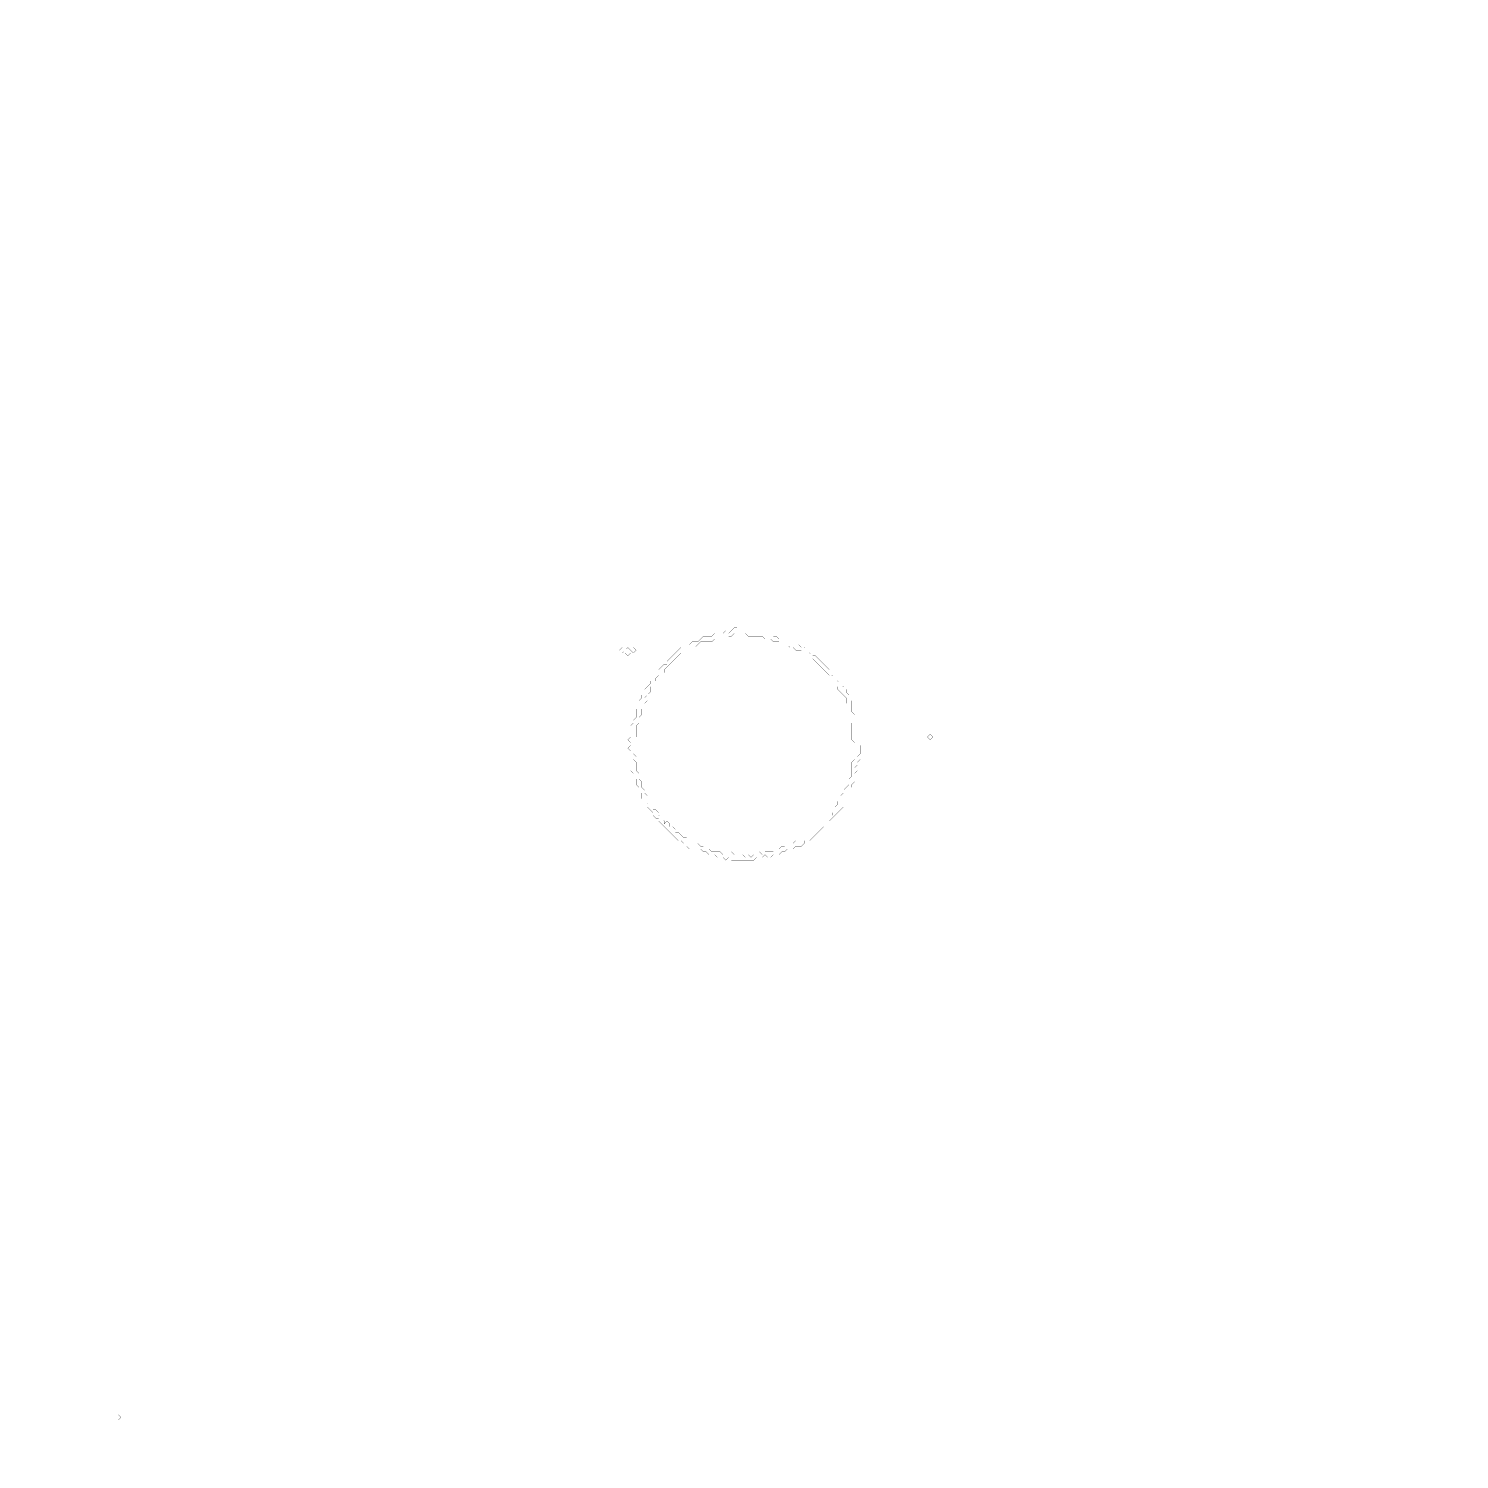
# Model space of a CAD drawing. Header units: metres. Extents: x 0 to 4882, y -4882 to 0.
import ezdxf

# ---------------------------------------------------------------- set-up
doc = ezdxf.new("R2010")
doc.units = ezdxf.units.M
for name, color, linetype in [('conductor', 1, 'Continuous'), ('dielectric', 8, 'Continuous'), ('substrate', 5, 'Continuous')]:
    doc.layers.add(name, color=color, linetype=linetype)

msp = doc.modelspace()

# ---------------------------------------------------------------- linework, layer by layer
at = {"layer": 'conductor', "const_width": 0.5}
msp.add_lwpolyline([(2407.3, -2063.4), (2397.7, -2072.9), (2388.2, -2072.9), (2378.6, -2082.5), (2369.1, -2072.9), (2359.5, -2082.5), (2350, -2082.5), (2340.4, -2082.5), (2330.9, -2092), (2321.3, -2092), (2311.8, -2092), (2302.2, -2092), (2292.7, -2092), (2283.1, -2101.6), (2273.6, -2111.2), (2264, -2111.2), (2254.4, -2111.2), (2244.9, -2120.7), (2235.3, -2130.3), (2225.8, -2130.3), (2216.2, -2139.8), (2206.7, -2149.4), (2197.1, -2158.9), (2187.6, -2168.5), (2178, -2178), (2168.5, -2187.6), (2168.5, -2197.1), (2158.9, -2206.7), (2149.4, -2206.7), (2139.8, -2216.2), (2139.8, -2225.8), (2130.3, -2235.3), (2120.7, -2244.9), (2120.7, -2254.4), (2120.7, -2264), (2111.2, -2273.6), (2101.6, -2283.1), (2111.2, -2292.7), (2101.6, -2302.2), (2101.6, -2311.8), (2092, -2321.3), (2092, -2330.9), (2092, -2340.4), (2082.5, -2350), (2082.5, -2359.5), (2082.5, -2369.1), (2072.9, -2378.6), (2072.9, -2388.2), (2072.9, -2397.7), (2072.9, -2407.3), (2072.9, -2416.8), (2063.4, -2426.4), (2063.4, -2435.9), (2063.4, -2445.5), (2063.4, -2455.1), (2063.4, -2464.6), (2063.4, -2474.2), (2072.9, -2483.7), (2063.4, -2493.3), (2072.9, -2502.8), (2072.9, -2512.4), (2072.9, -2521.9), (2072.9, -2531.5), (2082.5, -2541), (2082.5, -2550.6), (2082.5, -2560.1), (2092, -2569.7), (2092, -2579.2), (2092, -2588.8), (2101.6, -2598.3), (2101.6, -2607.9), (2111.2, -2617.4), (2111.2, -2627), (2120.7, -2636.6), (2130.3, -2646.1), (2130.3, -2655.7), (2130.3, -2665.2), (2139.8, -2665.2), (2149.4, -2674.8), (2149.4, -2684.3), (2158.9, -2693.9), (2168.5, -2703.4), (2168.5, -2713), (2178, -2703.4), (2187.6, -2713), (2187.6, -2722.5), (2197.1, -2722.5), (2206.7, -2732.1), (2206.7, -2741.6), (2216.2, -2741.6), (2225.8, -2751.2), (2235.3, -2760.7), (2244.9, -2760.7), (2254.4, -2770.3), (2264, -2779.8), (2273.6, -2779.8), (2283.1, -2779.8), (2292.7, -2789.4), (2302.2, -2789.4), (2311.8, -2799), (2321.3, -2799), (2330.9, -2808.5), (2340.4, -2808.5), (2350, -2808.5), (2359.5, -2808.5), (2369.1, -2818.1), (2378.6, -2818.1), (2388.2, -2818.1), (2397.7, -2808.5), (2407.3, -2818.1), (2416.8, -2818.1), (2426.4, -2818.1), (2435.9, -2818.1), (2445.5, -2827.6), (2455.1, -2818.1), (2464.6, -2827.6), (2474.2, -2818.1), (2483.7, -2818.1), (2493.3, -2808.5), (2502.8, -2818.1), (2512.4, -2808.5), (2521.9, -2808.5), (2531.5, -2808.5), (2541, -2808.5), (2550.6, -2799), (2560.1, -2799), (2569.7, -2789.4), (2579.2, -2789.4), (2588.8, -2779.8), (2598.3, -2779.8), (2607.9, -2779.8), (2617.4, -2770.3), (2627, -2770.3), (2636.6, -2760.7), (2646.1, -2751.2), (2655.7, -2751.2), (2665.2, -2751.2), (2674.8, -2741.6), (2684.3, -2732.1), (2693.9, -2722.5), (2703.4, -2713), (2713, -2703.4), (2722.5, -2703.4), (2722.5, -2693.9), (2732.1, -2684.3), (2741.6, -2684.3), (2741.6, -2674.8), (2751.2, -2665.2), (2751.2, -2655.7), (2760.7, -2646.1), (2760.7, -2636.6), (2770.3, -2627), (2779.8, -2627), (2770.3, -2617.4), (2779.8, -2607.9), (2789.4, -2607.9), (2779.8, -2598.3), (2789.4, -2588.8), (2799, -2579.2), (2799, -2569.7), (2799, -2560.1), (2808.5, -2550.6), (2808.5, -2541), (2808.5, -2531.5), (2808.5, -2521.9), (2808.5, -2512.4), (2808.5, -2502.8), (2818.1, -2493.3), (2818.1, -2483.7), (2818.1, -2474.2), (2818.1, -2464.6), (2818.1, -2455.1), (2818.1, -2445.5), (2818.1, -2435.9), (2808.5, -2426.4), (2808.5, -2416.8), (2808.5, -2407.3), (2808.5, -2397.7), (2808.5, -2388.2), (2808.5, -2378.6), (2808.5, -2369.1), (2799, -2359.5), (2799, -2350), (2799, -2340.4), (2799, -2330.9), (2799, -2321.3), (2799, -2311.8), (2789.4, -2302.2), (2789.4, -2292.7), (2789.4, -2283.1), (2779.8, -2273.6), (2770.3, -2264), (2760.7, -2254.4), (2760.7, -2244.9), (2751.2, -2235.3), (2741.6, -2225.8), (2732.1, -2216.2), (2732.1, -2206.7), (2722.5, -2197.1), (2713, -2187.6), (2703.4, -2178), (2693.9, -2168.5), (2684.3, -2158.9), (2674.8, -2149.4), (2665.2, -2149.4), (2655.7, -2139.8), (2646.1, -2130.3), (2636.6, -2120.7), (2627, -2120.7), (2617.4, -2120.7), (2607.9, -2111.2), (2598.3, -2111.2), (2588.8, -2101.6), (2579.2, -2101.6), (2569.7, -2101.6), (2560.1, -2092), (2550.6, -2092), (2541, -2092), (2531.5, -2082.5), (2521.9, -2082.5), (2512.4, -2082.5), (2502.8, -2072.9), (2493.3, -2072.9), (2483.7, -2072.9), (2474.2, -2072.9), (2464.6, -2072.9), (2455.1, -2072.9), (2445.5, -2063.4), (2435.9, -2063.4), (2426.4, -2063.4), (2416.8, -2063.4)], close=True, dxfattribs=at)
at = {"layer": 'dielectric', "const_width": 0.5}
msp.add_lwpolyline([(296.1, -4757.3)], close=True, dxfattribs=at)
at = {"layer": 'substrate', "const_width": 0.5}
for points in [[(0, 0), (0, -9.6), (0, -19.1), (0, -28.7), (0, -38.2), (0, -47.8), (0, -57.3), (0, -66.9), (0, -76.4), (0, -86), (0, -95.5), (0, -105.1), (0, -114.6), (0, -124.2), (0, -133.7), (0, -143.3), (0, -152.8), (0, -162.4), (0, -171.9), (0, -181.5), (0, -191.1), (0, -200.6), (0, -210.2), (0, -219.7), (0, -229.3), (0, -238.8), (0, -248.4), (0, -257.9), (0, -267.5), (0, -277), (0, -286.6), (0, -296.1), (0, -305.7), (0, -315.2), (0, -324.8), (0, -334.3), (0, -343.9), (0, -353.5), (0, -363), (0, -372.6), (0, -382.1), (0, -391.7), (0, -401.2), (0, -410.8), (0, -420.3), (0, -429.9), (0, -439.4), (0, -449), (0, -458.5), (0, -468.1), (0, -477.6), (0, -487.2), (0, -496.7), (0, -506.3), (0, -515.8), (0, -525.4), (0, -535), (0, -544.5), (0, -554.1), (0, -563.6), (0, -573.2), (0, -582.7), (0, -592.3), (0, -601.8), (0, -611.4), (0, -620.9), (0, -630.5), (0, -640), (0, -649.6), (0, -659.1), (0, -668.7), (0, -678.2), (0, -687.8), (0, -697.3), (0, -706.9), (0, -716.5), (0, -726), (0, -735.6), (0, -745.1), (0, -754.7), (0, -764.2), (0, -773.8), (0, -783.3), (0, -792.9), (0, -802.4), (0, -812), (0, -821.5), (0, -831.1), (0, -840.6), (0, -850.2), (0, -859.7), (0, -869.3), (0, -878.9), (0, -888.4), (0, -898), (0, -907.5), (0, -917.1), (0, -926.6), (0, -936.2), (0, -945.7), (0, -955.3), (0, -964.8), (0, -974.4), (0, -983.9), (0, -993.5), (0, -1003), (0, -1012.6), (0, -1022.1), (0, -1031.7), (0, -1041.2), (0, -1050.8), (0, -1060.4), (0, -1069.9), (0, -1079.5), (0, -1089), (0, -1098.6), (0, -1108.1), (0, -1117.7), (0, -1127.2), (0, -1136.8), (0, -1146.3), (0, -1155.9), (0, -1165.4), (0, -1175), (0, -1184.5), (0, -1194.1), (0, -1203.6), (0, -1213.2), (0, -1222.8), (0, -1232.3), (0, -1241.9), (0, -1251.4), (0, -1261), (0, -1270.5), (0, -1280.1), (0, -1289.6), (0, -1299.2), (0, -1308.7), (0, -1318.3), (0, -1327.8), (0, -1337.4), (0, -1346.9), (0, -1356.5), (0, -1366), (0, -1375.6), (0, -1385.1), (0, -1394.7), (0, -1404.3), (0, -1413.8), (0, -1423.4), (0, -1432.9), (0, -1442.5), (0, -1452), (0, -1461.6), (0, -1471.1), (0, -1480.7), (0, -1490.2), (0, -1499.8), (0, -1509.3), (0, -1518.9), (0, -1528.4), (0, -1538), (0, -1547.5), (0, -1557.1), (0, -1566.6), (0, -1576.2), (0, -1585.8), (0, -1595.3), (0, -1604.9), (0, -1614.4), (0, -1624), (0, -1633.5), (0, -1643.1), (0, -1652.6), (0, -1662.2), (0, -1671.7), (0, -1681.3), (0, -1690.8), (0, -1700.4), (0, -1709.9), (0, -1719.5), (0, -1729), (0, -1738.6), (0, -1748.2), (0, -1757.7), (0, -1767.3), (0, -1776.8), (0, -1786.4), (0, -1795.9), (0, -1805.5), (0, -1815), (0, -1824.6), (0, -1834.1), (0, -1843.7), (0, -1853.2), (0, -1862.8), (0, -1872.3), (0, -1881.9), (0, -1891.4), (0, -1901), (0, -1910.5), (0, -1920.1), (0, -1929.7), (0, -1939.2), (0, -1948.8), (0, -1958.3), (0, -1967.9), (0, -1977.4), (0, -1987), (0, -1996.5), (0, -2006.1), (0, -2015.6), (0, -2025.2), (0, -2034.7), (0, -2044.3), (0, -2053.8), (0, -2063.4), (0, -2072.9), (0, -2082.5), (0, -2092), (0, -2101.6), (0, -2111.2), (0, -2120.7), (0, -2130.3), (0, -2139.8), (0, -2149.4), (0, -2158.9), (0, -2168.5), (0, -2178), (0, -2187.6), (0, -2197.1), (0, -2206.7), (0, -2216.2), (0, -2225.8), (0, -2235.3), (0, -2244.9), (0, -2254.4), (0, -2264), (0, -2273.6), (0, -2283.1), (0, -2292.7), (0, -2302.2), (0, -2311.8), (0, -2321.3), (0, -2330.9), (0, -2340.4), (0, -2350), (0, -2359.5), (0, -2369.1), (0, -2378.6), (0, -2388.2), (0, -2397.7), (0, -2407.3), (0, -2416.8), (0, -2426.4), (0, -2435.9), (0, -2445.5), (0, -2455.1), (0, -2464.6), (0, -2474.2), (0, -2483.7), (0, -2493.3), (0, -2502.8), (0, -2512.4), (0, -2521.9), (0, -2531.5), (0, -2541), (0, -2550.6), (0, -2560.1), (0, -2569.7), (0, -2579.2), (0, -2588.8), (0, -2598.3), (0, -2607.9), (0, -2617.4), (0, -2627), (0, -2636.6), (0, -2646.1), (0, -2655.7), (0, -2665.2), (0, -2674.8), (0, -2684.3), (0, -2693.9), (0, -2703.4), (0, -2713), (0, -2722.5), (0, -2732.1), (0, -2741.6), (0, -2751.2), (0, -2760.7), (0, -2770.3), (0, -2779.8), (0, -2789.4), (0, -2799), (0, -2808.5), (0, -2818.1), (0, -2827.6), (0, -2837.2), (0, -2846.7), (0, -2856.3), (0, -2865.8), (0, -2875.4), (0, -2884.9), (0, -2894.5), (0, -2904), (0, -2913.6), (0, -2923.1), (0, -2932.7), (0, -2942.2), (0, -2951.8), (0, -2961.3), (0, -2970.9), (0, -2980.5), (0, -2990), (0, -2999.6), (0, -3009.1), (0, -3018.7), (0, -3028.2), (0, -3037.8), (0, -3047.3), (0, -3056.9), (0, -3066.4), (0, -3076), (0, -3085.5), (0, -3095.1), (0, -3104.6), (0, -3114.2), (0, -3123.7), (0, -3133.3), (0, -3142.8), (0, -3152.4), (0, -3162), (0, -3171.5), (0, -3181.1), (0, -3190.6), (0, -3200.2), (0, -3209.7), (0, -3219.3), (0, -3228.8), (0, -3238.4), (0, -3247.9), (0, -3257.5), (0, -3267), (0, -3276.6), (0, -3286.1), (0, -3295.7), (0, -3305.2), (0, -3314.8), (0, -3324.4), (0, -3333.9), (0, -3343.5), (0, -3353), (0, -3362.6), (0, -3372.1), (0, -3381.7), (0, -3391.2), (0, -3400.8), (0, -3410.3), (0, -3419.9), (0, -3429.4), (0, -3439), (0, -3448.5), (0, -3458.1), (0, -3467.6), (0, -3477.2), (0, -3486.7), (0, -3496.3), (0, -3505.9), (0, -3515.4), (0, -3525), (0, -3534.5), (0, -3544.1), (0, -3553.6), (0, -3563.2), (0, -3572.7), (0, -3582.3), (0, -3591.8), (0, -3601.4), (0, -3610.9), (0, -3620.5), (0, -3630), (0, -3639.6), (0, -3649.1), (0, -3658.7), (0, -3668.2), (0, -3677.8), (0, -3687.4), (0, -3696.9), (0, -3706.5), (0, -3716), (0, -3725.6), (0, -3735.1), (0, -3744.7), (0, -3754.2), (0, -3763.8), (0, -3773.3), (0, -3782.9), (0, -3792.4), (0, -3802), (0, -3811.5), (0, -3821.1), (0, -3830.6), (0, -3840.2), (0, -3849.8), (0, -3859.3), (0, -3868.9), (0, -3878.4), (0, -3888), (0, -3897.5), (0, -3907.1), (0, -3916.6), (0, -3926.2), (0, -3935.7), (0, -3945.3), (0, -3954.8), (0, -3964.4), (0, -3973.9), (0, -3983.5), (0, -3993), (0, -4002.6), (0, -4012.1), (0, -4021.7), (0, -4031.3), (0, -4040.8), (0, -4050.4), (0, -4059.9), (0, -4069.5), (0, -4079), (0, -4088.6), (0, -4098.1), (0, -4107.7), (0, -4117.2), (0, -4126.8), (0, -4136.3), (0, -4145.9), (0, -4155.4), (0, -4165), (0, -4174.5), (0, -4184.1), (0, -4193.7), (0, -4203.2), (0, -4212.8), (0, -4222.3), (0, -4231.9), (0, -4241.4), (0, -4251), (0, -4260.5), (0, -4270.1), (0, -4279.6), (0, -4289.2), (0, -4298.7), (0, -4308.3), (0, -4317.8), (0, -4327.4), (0, -4336.9), (0, -4346.5), (0, -4356), (0, -4365.6), (0, -4375.2), (0, -4384.7), (0, -4394.3), (0, -4403.8), (0, -4413.4), (0, -4422.9), (0, -4432.5), (0, -4442), (0, -4451.6), (0, -4461.1), (0, -4470.7), (0, -4480.2), (0, -4489.8), (0, -4499.3), (0, -4508.9), (0, -4518.4), (0, -4528), (0, -4537.5), (0, -4547.1), (0, -4556.7), (0, -4566.2), (0, -4575.8), (0, -4585.3), (0, -4594.9), (0, -4604.4), (0, -4614), (0, -4623.5), (0, -4633.1), (0, -4642.6), (0, -4652.2), (0, -4661.7), (0, -4671.3), (0, -4680.8), (0, -4690.4), (0, -4699.9), (0, -4709.5), (0, -4719.1), (0, -4728.6), (0, -4738.2), (0, -4747.7), (0, -4757.3), (0, -4766.8), (0, -4776.4), (0, -4785.9), (0, -4795.5), (0, -4805), (0, -4814.6), (0, -4824.1), (0, -4833.7), (0, -4843.2), (0, -4852.8), (0, -4862.3), (0, -4871.9), (0, -4881.4), (9.6, -4881.4), (19.1, -4881.4), (28.7, -4881.4), (38.2, -4881.4), (47.8, -4881.4), (57.3, -4881.4), (66.9, -4881.4), (76.4, -4881.4), (86, -4881.4), (95.5, -4881.4), (105.1, -4881.4), (114.6, -4881.4), (124.2, -4881.4), (133.7, -4881.4), (143.3, -4881.4), (152.8, -4881.4), (162.4, -4881.4), (171.9, -4881.4), (181.5, -4881.4), (191.1, -4881.4), (200.6, -4881.4), (210.2, -4881.4), (219.7, -4881.4), (229.3, -4881.4), (238.8, -4881.4), (248.4, -4881.4), (257.9, -4881.4), (267.5, -4881.4), (277, -4881.4), (286.6, -4881.4), (296.1, -4881.4), (305.7, -4881.4), (315.2, -4881.4), (324.8, -4881.4), (334.3, -4881.4), (343.9, -4881.4), (353.5, -4881.4), (363, -4881.4), (372.6, -4881.4), (382.1, -4881.4), (391.7, -4881.4), (401.2, -4881.4), (410.8, -4881.4), (420.3, -4881.4), (429.9, -4881.4), (439.4, -4881.4), (449, -4881.4), (458.5, -4881.4), (468.1, -4881.4), (477.6, -4881.4), (487.2, -4881.4), (496.7, -4881.4), (506.3, -4881.4), (515.8, -4881.4), (525.4, -4881.4), (535, -4881.4), (544.5, -4881.4), (554.1, -4881.4), (563.6, -4881.4), (573.2, -4881.4), (582.7, -4881.4), (592.3, -4881.4), (601.8, -4881.4), (611.4, -4881.4), (620.9, -4881.4), (630.5, -4881.4), (640, -4881.4), (649.6, -4881.4), (659.1, -4881.4), (668.7, -4881.4), (678.2, -4881.4), (687.8, -4881.4), (697.3, -4881.4), (706.9, -4881.4), (716.5, -4881.4), (726, -4881.4), (735.6, -4881.4), (745.1, -4881.4), (754.7, -4881.4), (764.2, -4881.4), (773.8, -4881.4), (783.3, -4881.4), (792.9, -4881.4), (802.4, -4881.4), (812, -4881.4), (821.5, -4881.4), (831.1, -4881.4), (840.6, -4881.4), (850.2, -4881.4), (859.7, -4881.4), (869.3, -4881.4), (878.9, -4881.4), (888.4, -4881.4), (898, -4881.4), (907.5, -4881.4), (917.1, -4881.4), (926.6, -4881.4), (936.2, -4881.4), (945.7, -4881.4), (955.3, -4881.4), (964.8, -4881.4), (974.4, -4881.4), (983.9, -4881.4), (993.5, -4881.4), (1003, -4881.4), (1012.6, -4881.4), (1022.1, -4881.4), (1031.7, -4881.4), (1041.2, -4881.4), (1050.8, -4881.4), (1060.4, -4881.4), (1069.9, -4881.4), (1079.5, -4881.4), (1089, -4881.4), (1098.6, -4881.4), (1108.1, -4881.4), (1117.7, -4881.4), (1127.2, -4881.4), (1136.8, -4881.4), (1146.3, -4881.4), (1155.9, -4881.4), (1165.4, -4881.4), (1175, -4881.4), (1184.5, -4881.4), (1194.1, -4881.4), (1203.6, -4881.4), (1213.2, -4881.4), (1222.8, -4881.4), (1232.3, -4881.4), (1241.9, -4881.4), (1251.4, -4881.4), (1261, -4881.4), (1270.5, -4881.4), (1280.1, -4881.4), (1289.6, -4881.4), (1299.2, -4881.4), (1308.7, -4881.4), (1318.3, -4881.4), (1327.8, -4881.4), (1337.4, -4881.4), (1346.9, -4881.4), (1356.5, -4881.4), (1366, -4881.4), (1375.6, -4881.4), (1385.1, -4881.4), (1394.7, -4881.4), (1404.3, -4881.4), (1413.8, -4881.4), (1423.4, -4881.4), (1432.9, -4881.4), (1442.5, -4881.4), (1452, -4881.4), (1461.6, -4881.4), (1471.1, -4881.4), (1480.7, -4881.4), (1490.2, -4881.4), (1499.8, -4881.4), (1509.3, -4881.4), (1518.9, -4881.4), (1528.4, -4881.4), (1538, -4881.4), (1547.5, -4881.4), (1557.1, -4881.4), (1566.6, -4881.4), (1576.2, -4881.4), (1585.8, -4881.4), (1595.3, -4881.4), (1604.9, -4881.4), (1614.4, -4881.4), (1624, -4881.4), (1633.5, -4881.4), (1643.1, -4881.4), (1652.6, -4881.4), (1662.2, -4881.4), (1671.7, -4881.4), (1681.3, -4881.4), (1690.8, -4881.4), (1700.4, -4881.4), (1709.9, -4881.4), (1719.5, -4881.4), (1729, -4881.4), (1738.6, -4881.4), (1748.2, -4881.4), (1757.7, -4881.4), (1767.3, -4881.4), (1776.8, -4881.4), (1786.4, -4881.4), (1795.9, -4881.4), (1805.5, -4881.4), (1815, -4881.4), (1824.6, -4881.4), (1834.1, -4881.4), (1843.7, -4881.4), (1853.2, -4881.4), (1862.8, -4881.4), (1872.3, -4881.4), (1881.9, -4881.4), (1891.4, -4881.4), (1901, -4881.4), (1910.5, -4881.4), (1920.1, -4881.4), (1929.7, -4881.4), (1939.2, -4881.4), (1948.8, -4881.4), (1958.3, -4881.4), (1967.9, -4881.4), (1977.4, -4881.4), (1987, -4881.4), (1996.5, -4881.4), (2006.1, -4881.4), (2015.6, -4881.4), (2025.2, -4881.4), (2034.7, -4881.4), (2044.3, -4881.4), (2053.8, -4881.4), (2063.4, -4881.4), (2072.9, -4881.4), (2082.5, -4881.4), (2092, -4881.4), (2101.6, -4881.4), (2111.2, -4881.4), (2120.7, -4881.4), (2130.3, -4881.4), (2139.8, -4881.4), (2149.4, -4881.4), (2158.9, -4881.4), (2168.5, -4881.4), (2178, -4881.4), (2187.6, -4881.4), (2197.1, -4881.4), (2206.7, -4881.4), (2216.2, -4881.4), (2225.8, -4881.4), (2235.3, -4881.4), (2244.9, -4881.4), (2254.4, -4881.4), (2264, -4881.4), (2273.6, -4881.4), (2283.1, -4881.4), (2292.7, -4881.4), (2302.2, -4881.4), (2311.8, -4881.4), (2321.3, -4881.4), (2330.9, -4881.4), (2340.4, -4881.4), (2350, -4881.4), (2359.5, -4881.4), (2369.1, -4881.4), (2378.6, -4881.4), (2388.2, -4881.4), (2397.7, -4881.4), (2407.3, -4881.4), (2416.8, -4881.4), (2426.4, -4881.4), (2435.9, -4881.4), (2445.5, -4881.4), (2455.1, -4881.4), (2464.6, -4881.4), (2474.2, -4881.4), (2483.7, -4881.4), (2493.3, -4881.4), (2502.8, -4881.4), (2512.4, -4881.4), (2521.9, -4881.4), (2531.5, -4881.4), (2541, -4881.4), (2550.6, -4881.4), (2560.1, -4881.4), (2569.7, -4881.4), (2579.2, -4881.4), (2588.8, -4881.4), (2598.3, -4881.4), (2607.9, -4881.4), (2617.4, -4881.4), (2627, -4881.4), (2636.6, -4881.4), (2646.1, -4881.4), (2655.7, -4881.4), (2665.2, -4881.4), (2674.8, -4881.4), (2684.3, -4881.4), (2693.9, -4881.4), (2703.4, -4881.4), (2713, -4881.4), (2722.5, -4881.4), (2732.1, -4881.4), (2741.6, -4881.4), (2751.2, -4881.4), (2760.7, -4881.4), (2770.3, -4881.4), (2779.8, -4881.4), (2789.4, -4881.4), (2799, -4881.4), (2808.5, -4881.4), (2818.1, -4881.4), (2827.6, -4881.4), (2837.2, -4881.4), (2846.7, -4881.4), (2856.3, -4881.4), (2865.8, -4881.4), (2875.4, -4881.4), (2884.9, -4881.4), (2894.5, -4881.4), (2904, -4881.4), (2913.6, -4881.4), (2923.1, -4881.4), (2932.7, -4881.4), (2942.2, -4881.4), (2951.8, -4881.4), (2961.3, -4881.4), (2970.9, -4881.4), (2980.5, -4881.4), (2990, -4881.4), (2999.6, -4881.4), (3009.1, -4881.4), (3018.7, -4881.4), (3028.2, -4881.4), (3037.8, -4881.4), (3047.3, -4881.4), (3056.9, -4881.4), (3066.4, -4881.4), (3076, -4881.4), (3085.5, -4881.4), (3095.1, -4881.4), (3104.6, -4881.4), (3114.2, -4881.4), (3123.7, -4881.4), (3133.3, -4881.4), (3142.8, -4881.4), (3152.4, -4881.4), (3162, -4881.4), (3171.5, -4881.4), (3181.1, -4881.4), (3190.6, -4881.4), (3200.2, -4881.4), (3209.7, -4881.4), (3219.3, -4881.4), (3228.8, -4881.4), (3238.4, -4881.4), (3247.9, -4881.4), (3257.5, -4881.4), (3267, -4881.4), (3276.6, -4881.4), (3286.1, -4881.4), (3295.7, -4881.4), (3305.2, -4881.4), (3314.8, -4881.4), (3324.4, -4881.4), (3333.9, -4881.4), (3343.5, -4881.4), (3353, -4881.4), (3362.6, -4881.4), (3372.1, -4881.4), (3381.7, -4881.4), (3391.2, -4881.4), (3400.8, -4881.4), (3410.3, -4881.4), (3419.9, -4881.4), (3429.4, -4881.4), (3439, -4881.4), (3448.5, -4881.4), (3458.1, -4881.4), (3467.6, -4881.4), (3477.2, -4881.4), (3486.7, -4881.4), (3496.3, -4881.4), (3505.9, -4881.4), (3515.4, -4881.4), (3525, -4881.4), (3534.5, -4881.4), (3544.1, -4881.4), (3553.6, -4881.4), (3563.2, -4881.4), (3572.7, -4881.4), (3582.3, -4881.4), (3591.8, -4881.4), (3601.4, -4881.4), (3610.9, -4881.4), (3620.5, -4881.4), (3630, -4881.4), (3639.6, -4881.4), (3649.1, -4881.4), (3658.7, -4881.4), (3668.2, -4881.4), (3677.8, -4881.4), (3687.4, -4881.4), (3696.9, -4881.4), (3706.5, -4881.4), (3716, -4881.4), (3725.6, -4881.4), (3735.1, -4881.4), (3744.7, -4881.4), (3754.2, -4881.4), (3763.8, -4881.4), (3773.3, -4881.4), (3782.9, -4881.4), (3792.4, -4881.4), (3802, -4881.4), (3811.5, -4881.4), (3821.1, -4881.4), (3830.6, -4881.4), (3840.2, -4881.4), (3849.8, -4881.4), (3859.3, -4881.4), (3868.9, -4881.4), (3878.4, -4881.4), (3888, -4881.4), (3897.5, -4881.4), (3907.1, -4881.4), (3916.6, -4881.4), (3926.2, -4881.4), (3935.7, -4881.4), (3945.3, -4881.4), (3954.8, -4881.4), (3964.4, -4881.4), (3973.9, -4881.4), (3983.5, -4881.4), (3993, -4881.4), (4002.6, -4881.4), (4012.1, -4881.4), (4021.7, -4881.4), (4031.3, -4881.4), (4040.8, -4881.4), (4050.4, -4881.4), (4059.9, -4881.4), (4069.5, -4881.4), (4079, -4881.4), (4088.6, -4881.4), (4098.1, -4881.4), (4107.7, -4881.4), (4117.2, -4881.4), (4126.8, -4881.4), (4136.3, -4881.4), (4145.9, -4881.4), (4155.4, -4881.4), (4165, -4881.4), (4174.5, -4881.4), (4184.1, -4881.4), (4193.7, -4881.4), (4203.2, -4881.4), (4212.8, -4881.4), (4222.3, -4881.4), (4231.9, -4881.4), (4241.4, -4881.4), (4251, -4881.4), (4260.5, -4881.4), (4270.1, -4881.4), (4279.6, -4881.4), (4289.2, -4881.4), (4298.7, -4881.4), (4308.3, -4881.4), (4317.8, -4881.4), (4327.4, -4881.4), (4336.9, -4881.4), (4346.5, -4881.4), (4356, -4881.4), (4365.6, -4881.4), (4375.2, -4881.4), (4384.7, -4881.4), (4394.3, -4881.4), (4403.8, -4881.4), (4413.4, -4881.4), (4422.9, -4881.4), (4432.5, -4881.4), (4442, -4881.4), (4451.6, -4881.4), (4461.1, -4881.4), (4470.7, -4881.4), (4480.2, -4881.4), (4489.8, -4881.4), (4499.3, -4881.4), (4508.9, -4881.4), (4518.4, -4881.4), (4528, -4881.4), (4537.5, -4881.4), (4547.1, -4881.4), (4556.7, -4881.4), (4566.2, -4881.4), (4575.8, -4881.4), (4585.3, -4881.4), (4594.9, -4881.4), (4604.4, -4881.4), (4614, -4881.4), (4623.5, -4881.4), (4633.1, -4881.4), (4642.6, -4881.4), (4652.2, -4881.4), (4661.7, -4881.4), (4671.3, -4881.4), (4680.8, -4881.4), (4690.4, -4881.4), (4699.9, -4881.4), (4709.5, -4881.4), (4719.1, -4881.4), (4728.6, -4881.4), (4738.2, -4881.4), (4747.7, -4881.4), (4757.3, -4881.4), (4766.8, -4881.4), (4776.4, -4881.4), (4785.9, -4881.4), (4795.5, -4881.4), (4805, -4881.4), (4814.6, -4881.4), (4824.1, -4881.4), (4833.7, -4881.4), (4843.2, -4881.4), (4852.8, -4881.4), (4862.3, -4881.4), (4871.9, -4881.4), (4881.4, -4881.4), (4881.4, -4871.9), (4881.4, -4862.3), (4881.4, -4852.8), (4881.4, -4843.2), (4881.4, -4833.7), (4881.4, -4824.1), (4881.4, -4814.6), (4881.4, -4805), (4881.4, -4795.5), (4881.4, -4785.9), (4881.4, -4776.4), (4881.4, -4766.8), (4881.4, -4757.3), (4881.4, -4747.7), (4881.4, -4738.2), (4881.4, -4728.6), (4881.4, -4719.1), (4881.4, -4709.5), (4881.4, -4699.9), (4881.4, -4690.4), (4881.4, -4680.8), (4881.4, -4671.3), (4881.4, -4661.7), (4881.4, -4652.2), (4881.4, -4642.6), (4881.4, -4633.1), (4881.4, -4623.5), (4881.4, -4614), (4881.4, -4604.4), (4881.4, -4594.9), (4881.4, -4585.3), (4881.4, -4575.8), (4881.4, -4566.2), (4881.4, -4556.7), (4881.4, -4547.1), (4881.4, -4537.5), (4881.4, -4528), (4881.4, -4518.4), (4881.4, -4508.9), (4881.4, -4499.3), (4881.4, -4489.8), (4881.4, -4480.2), (4881.4, -4470.7), (4881.4, -4461.1), (4881.4, -4451.6), (4881.4, -4442), (4881.4, -4432.5), (4881.4, -4422.9), (4881.4, -4413.4), (4881.4, -4403.8), (4881.4, -4394.3), (4881.4, -4384.7), (4881.4, -4375.2), (4881.4, -4365.6), (4881.4, -4356), (4881.4, -4346.5), (4881.4, -4336.9), (4881.4, -4327.4), (4881.4, -4317.8), (4881.4, -4308.3), (4881.4, -4298.7), (4881.4, -4289.2), (4881.4, -4279.6), (4881.4, -4270.1), (4881.4, -4260.5), (4881.4, -4251), (4881.4, -4241.4), (4881.4, -4231.9), (4881.4, -4222.3), (4881.4, -4212.8), (4881.4, -4203.2), (4881.4, -4193.7), (4881.4, -4184.1), (4881.4, -4174.5), (4881.4, -4165), (4881.4, -4155.4), (4881.4, -4145.9), (4881.4, -4136.3), (4881.4, -4126.8), (4881.4, -4117.2), (4881.4, -4107.7), (4881.4, -4098.1), (4881.4, -4088.6), (4881.4, -4079), (4881.4, -4069.5), (4881.4, -4059.9), (4881.4, -4050.4), (4881.4, -4040.8), (4881.4, -4031.3), (4881.4, -4021.7), (4881.4, -4012.1), (4881.4, -4002.6), (4881.4, -3993), (4881.4, -3983.5), (4881.4, -3973.9), (4881.4, -3964.4), (4881.4, -3954.8), (4881.4, -3945.3), (4881.4, -3935.7), (4881.4, -3926.2), (4881.4, -3916.6), (4881.4, -3907.1), (4881.4, -3897.5), (4881.4, -3888), (4881.4, -3878.4), (4881.4, -3868.9), (4881.4, -3859.3), (4881.4, -3849.8), (4881.4, -3840.2), (4881.4, -3830.6), (4881.4, -3821.1), (4881.4, -3811.5), (4881.4, -3802), (4881.4, -3792.4), (4881.4, -3782.9), (4881.4, -3773.3), (4881.4, -3763.8), (4881.4, -3754.2), (4881.4, -3744.7), (4881.4, -3735.1), (4881.4, -3725.6), (4881.4, -3716), (4881.4, -3706.5), (4881.4, -3696.9), (4881.4, -3687.4), (4881.4, -3677.8), (4881.4, -3668.2), (4881.4, -3658.7), (4881.4, -3649.1), (4881.4, -3639.6), (4881.4, -3630), (4881.4, -3620.5), (4881.4, -3610.9), (4881.4, -3601.4), (4881.4, -3591.8), (4881.4, -3582.3), (4881.4, -3572.7), (4881.4, -3563.2), (4881.4, -3553.6), (4881.4, -3544.1), (4881.4, -3534.5), (4881.4, -3525), (4881.4, -3515.4), (4881.4, -3505.9), (4881.4, -3496.3), (4881.4, -3486.7), (4881.4, -3477.2), (4881.4, -3467.6), (4881.4, -3458.1), (4881.4, -3448.5), (4881.4, -3439), (4881.4, -3429.4), (4881.4, -3419.9), (4881.4, -3410.3), (4881.4, -3400.8), (4881.4, -3391.2), (4881.4, -3381.7), (4881.4, -3372.1), (4881.4, -3362.6), (4881.4, -3353), (4881.4, -3343.5), (4881.4, -3333.9), (4881.4, -3324.4), (4881.4, -3314.8), (4881.4, -3305.2), (4881.4, -3295.7), (4881.4, -3286.1), (4881.4, -3276.6), (4881.4, -3267), (4881.4, -3257.5), (4881.4, -3247.9), (4881.4, -3238.4), (4881.4, -3228.8), (4881.4, -3219.3), (4881.4, -3209.7), (4881.4, -3200.2), (4881.4, -3190.6), (4881.4, -3181.1), (4881.4, -3171.5), (4881.4, -3162), (4881.4, -3152.4), (4881.4, -3142.8), (4881.4, -3133.3), (4881.4, -3123.7), (4881.4, -3114.2), (4881.4, -3104.6), (4881.4, -3095.1), (4881.4, -3085.5), (4881.4, -3076), (4881.4, -3066.4), (4881.4, -3056.9), (4881.4, -3047.3), (4881.4, -3037.8), (4881.4, -3028.2), (4881.4, -3018.7), (4881.4, -3009.1), (4881.4, -2999.6), (4881.4, -2990), (4881.4, -2980.5), (4881.4, -2970.9), (4881.4, -2961.3), (4881.4, -2951.8), (4881.4, -2942.2), (4881.4, -2932.7), (4881.4, -2923.1), (4881.4, -2913.6), (4881.4, -2904), (4881.4, -2894.5), (4881.4, -2884.9), (4881.4, -2875.4), (4881.4, -2865.8), (4881.4, -2856.3), (4881.4, -2846.7), (4881.4, -2837.2), (4881.4, -2827.6), (4881.4, -2818.1), (4881.4, -2808.5), (4881.4, -2799), (4881.4, -2789.4), (4881.4, -2779.8), (4881.4, -2770.3), (4881.4, -2760.7), (4881.4, -2751.2), (4881.4, -2741.6), (4881.4, -2732.1), (4881.4, -2722.5), (4881.4, -2713), (4881.4, -2703.4), (4881.4, -2693.9), (4881.4, -2684.3), (4881.4, -2674.8), (4881.4, -2665.2), (4881.4, -2655.7), (4881.4, -2646.1), (4881.4, -2636.6), (4881.4, -2627), (4881.4, -2617.4), (4881.4, -2607.9), (4881.4, -2598.3), (4881.4, -2588.8), (4881.4, -2579.2), (4881.4, -2569.7), (4881.4, -2560.1), (4881.4, -2550.6), (4881.4, -2541), (4881.4, -2531.5), (4881.4, -2521.9), (4881.4, -2512.4), (4881.4, -2502.8), (4881.4, -2493.3), (4881.4, -2483.7), (4881.4, -2474.2), (4881.4, -2464.6), (4881.4, -2455.1), (4881.4, -2445.5), (4881.4, -2435.9), (4881.4, -2426.4), (4881.4, -2416.8), (4881.4, -2407.3), (4881.4, -2397.7), (4881.4, -2388.2), (4881.4, -2378.6), (4881.4, -2369.1), (4881.4, -2359.5), (4881.4, -2350), (4881.4, -2340.4), (4881.4, -2330.9), (4881.4, -2321.3), (4881.4, -2311.8), (4881.4, -2302.2), (4881.4, -2292.7), (4881.4, -2283.1), (4881.4, -2273.6), (4881.4, -2264), (4881.4, -2254.4), (4881.4, -2244.9), (4881.4, -2235.3), (4881.4, -2225.8), (4881.4, -2216.2), (4881.4, -2206.7), (4881.4, -2197.1), (4881.4, -2187.6), (4881.4, -2178), (4881.4, -2168.5), (4881.4, -2158.9), (4881.4, -2149.4), (4881.4, -2139.8), (4881.4, -2130.3), (4881.4, -2120.7), (4881.4, -2111.2), (4881.4, -2101.6), (4881.4, -2092), (4881.4, -2082.5), (4881.4, -2072.9), (4881.4, -2063.4), (4881.4, -2053.8), (4881.4, -2044.3), (4881.4, -2034.7), (4881.4, -2025.2), (4881.4, -2015.6), (4881.4, -2006.1), (4881.4, -1996.5), (4881.4, -1987), (4881.4, -1977.4), (4881.4, -1967.9), (4881.4, -1958.3), (4881.4, -1948.8), (4881.4, -1939.2), (4881.4, -1929.7), (4881.4, -1920.1), (4881.4, -1910.5), (4881.4, -1901), (4881.4, -1891.4), (4881.4, -1881.9), (4881.4, -1872.3), (4881.4, -1862.8), (4881.4, -1853.2), (4881.4, -1843.7), (4881.4, -1834.1), (4881.4, -1824.6), (4881.4, -1815), (4881.4, -1805.5), (4881.4, -1795.9), (4881.4, -1786.4), (4881.4, -1776.8), (4881.4, -1767.3), (4881.4, -1757.7), (4881.4, -1748.2), (4881.4, -1738.6), (4881.4, -1729), (4881.4, -1719.5), (4881.4, -1709.9), (4881.4, -1700.4), (4881.4, -1690.8), (4881.4, -1681.3), (4881.4, -1671.7), (4881.4, -1662.2), (4881.4, -1652.6), (4881.4, -1643.1), (4881.4, -1633.5), (4881.4, -1624), (4881.4, -1614.4), (4881.4, -1604.9), (4881.4, -1595.3), (4881.4, -1585.8), (4881.4, -1576.2), (4881.4, -1566.6), (4881.4, -1557.1), (4881.4, -1547.5), (4881.4, -1538), (4881.4, -1528.4), (4881.4, -1518.9), (4881.4, -1509.3), (4881.4, -1499.8), (4881.4, -1490.2), (4881.4, -1480.7), (4881.4, -1471.1), (4881.4, -1461.6), (4881.4, -1452), (4881.4, -1442.5), (4881.4, -1432.9), (4881.4, -1423.4), (4881.4, -1413.8), (4881.4, -1404.3), (4881.4, -1394.7), (4881.4, -1385.1), (4881.4, -1375.6), (4881.4, -1366), (4881.4, -1356.5), (4881.4, -1346.9), (4881.4, -1337.4), (4881.4, -1327.8), (4881.4, -1318.3), (4881.4, -1308.7), (4881.4, -1299.2), (4881.4, -1289.6), (4881.4, -1280.1), (4881.4, -1270.5), (4881.4, -1261), (4881.4, -1251.4), (4881.4, -1241.9), (4881.4, -1232.3), (4881.4, -1222.8), (4881.4, -1213.2), (4881.4, -1203.6), (4881.4, -1194.1), (4881.4, -1184.5), (4881.4, -1175), (4881.4, -1165.4), (4881.4, -1155.9), (4881.4, -1146.3), (4881.4, -1136.8), (4881.4, -1127.2), (4881.4, -1117.7), (4881.4, -1108.1), (4881.4, -1098.6), (4881.4, -1089), (4881.4, -1079.5), (4881.4, -1069.9), (4881.4, -1060.4), (4881.4, -1050.8), (4881.4, -1041.2), (4881.4, -1031.7), (4881.4, -1022.1), (4881.4, -1012.6), (4881.4, -1003), (4881.4, -993.5), (4881.4, -983.9), (4881.4, -974.4), (4881.4, -964.8), (4881.4, -955.3), (4881.4, -945.7), (4881.4, -936.2), (4881.4, -926.6), (4881.4, -917.1), (4881.4, -907.5), (4881.4, -898), (4881.4, -888.4), (4881.4, -878.9), (4881.4, -869.3), (4881.4, -859.7), (4881.4, -850.2), (4881.4, -840.6), (4881.4, -831.1), (4881.4, -821.5), (4881.4, -812), (4881.4, -802.4), (4881.4, -792.9), (4881.4, -783.3), (4881.4, -773.8), (4881.4, -764.2), (4881.4, -754.7), (4881.4, -745.1), (4881.4, -735.6), (4881.4, -726), (4881.4, -716.5), (4881.4, -706.9), (4881.4, -697.3), (4881.4, -687.8), (4881.4, -678.2), (4881.4, -668.7), (4881.4, -659.1), (4881.4, -649.6), (4881.4, -640), (4881.4, -630.5), (4881.4, -620.9), (4881.4, -611.4), (4881.4, -601.8), (4881.4, -592.3), (4881.4, -582.7), (4881.4, -573.2), (4881.4, -563.6), (4881.4, -554.1), (4881.4, -544.5), (4881.4, -535), (4881.4, -525.4), (4881.4, -515.8), (4881.4, -506.3), (4881.4, -496.7), (4881.4, -487.2), (4881.4, -477.6), (4881.4, -468.1), (4881.4, -458.5), (4881.4, -449), (4881.4, -439.4), (4881.4, -429.9), (4881.4, -420.3), (4881.4, -410.8), (4881.4, -401.2), (4881.4, -391.7), (4881.4, -382.1), (4881.4, -372.6), (4881.4, -363), (4881.4, -353.5), (4881.4, -343.9), (4881.4, -334.3), (4881.4, -324.8), (4881.4, -315.2), (4881.4, -305.7), (4881.4, -296.1), (4881.4, -286.6), (4881.4, -277), (4881.4, -267.5), (4881.4, -257.9), (4881.4, -248.4), (4881.4, -238.8), (4881.4, -229.3), (4881.4, -219.7), (4881.4, -210.2), (4881.4, -200.6), (4881.4, -191.1), (4881.4, -181.5), (4881.4, -171.9), (4881.4, -162.4), (4881.4, -152.8), (4881.4, -143.3), (4881.4, -133.7), (4881.4, -124.2), (4881.4, -114.6), (4881.4, -105.1), (4881.4, -95.5), (4881.4, -86), (4881.4, -76.4), (4881.4, -66.9), (4881.4, -57.3), (4881.4, -47.8), (4881.4, -38.2), (4881.4, -28.7), (4881.4, -19.1), (4881.4, -9.6), (4881.4, 0), (4871.9, 0), (4862.3, 0), (4852.8, 0), (4843.2, 0), (4833.7, 0), (4824.1, 0), (4814.6, 0), (4805, 0), (4795.5, 0), (4785.9, 0), (4776.4, 0), (4766.8, 0), (4757.3, 0), (4747.7, 0), (4738.2, 0), (4728.6, 0), (4719.1, 0), (4709.5, 0), (4699.9, 0), (4690.4, 0), (4680.8, 0), (4671.3, 0), (4661.7, 0), (4652.2, 0), (4642.6, 0), (4633.1, 0), (4623.5, 0), (4614, 0), (4604.4, 0), (4594.9, 0), (4585.3, 0), (4575.8, 0), (4566.2, 0), (4556.7, 0), (4547.1, 0), (4537.5, 0), (4528, 0), (4518.4, 0), (4508.9, 0), (4499.3, 0), (4489.8, 0), (4480.2, 0), (4470.7, 0), (4461.1, 0), (4451.6, 0), (4442, 0), (4432.5, 0), (4422.9, 0), (4413.4, 0), (4403.8, 0), (4394.3, 0), (4384.7, 0), (4375.2, 0), (4365.6, 0), (4356, 0), (4346.5, 0), (4336.9, 0), (4327.4, 0), (4317.8, 0), (4308.3, 0), (4298.7, 0), (4289.2, 0), (4279.6, 0), (4270.1, 0), (4260.5, 0), (4251, 0), (4241.4, 0), (4231.9, 0), (4222.3, 0), (4212.8, 0), (4203.2, 0), (4193.7, 0), (4184.1, 0), (4174.5, 0), (4165, 0), (4155.4, 0), (4145.9, 0), (4136.3, 0), (4126.8, 0), (4117.2, 0), (4107.7, 0), (4098.1, 0), (4088.6, 0), (4079, 0), (4069.5, 0), (4059.9, 0), (4050.4, 0), (4040.8, 0), (4031.3, 0), (4021.7, 0), (4012.1, 0), (4002.6, 0), (3993, 0), (3983.5, 0), (3973.9, 0), (3964.4, 0), (3954.8, 0), (3945.3, 0), (3935.7, 0), (3926.2, 0), (3916.6, 0), (3907.1, 0), (3897.5, 0), (3888, 0), (3878.4, 0), (3868.9, 0), (3859.3, 0), (3849.8, 0), (3840.2, 0), (3830.6, 0), (3821.1, 0), (3811.5, 0), (3802, 0), (3792.4, 0), (3782.9, 0), (3773.3, 0), (3763.8, 0), (3754.2, 0), (3744.7, 0), (3735.1, 0), (3725.6, 0), (3716, 0), (3706.5, 0), (3696.9, 0), (3687.4, 0), (3677.8, 0), (3668.2, 0), (3658.7, 0), (3649.1, 0), (3639.6, 0), (3630, 0), (3620.5, 0), (3610.9, 0), (3601.4, 0), (3591.8, 0), (3582.3, 0), (3572.7, 0), (3563.2, 0), (3553.6, 0), (3544.1, 0), (3534.5, 0), (3525, 0), (3515.4, 0), (3505.9, 0), (3496.3, 0), (3486.7, 0), (3477.2, 0), (3467.6, 0), (3458.1, 0), (3448.5, 0), (3439, 0), (3429.4, 0), (3419.9, 0), (3410.3, 0), (3400.8, 0), (3391.2, 0), (3381.7, 0), (3372.1, 0), (3362.6, 0), (3353, 0), (3343.5, 0), (3333.9, 0), (3324.4, 0), (3314.8, 0), (3305.2, 0), (3295.7, 0), (3286.1, 0), (3276.6, 0), (3267, 0), (3257.5, 0), (3247.9, 0), (3238.4, 0), (3228.8, 0), (3219.3, 0), (3209.7, 0), (3200.2, 0), (3190.6, 0), (3181.1, 0), (3171.5, 0), (3162, 0), (3152.4, 0), (3142.8, 0), (3133.3, 0), (3123.7, 0), (3114.2, 0), (3104.6, 0), (3095.1, 0), (3085.5, 0), (3076, 0), (3066.4, 0), (3056.9, 0), (3047.3, 0), (3037.8, 0), (3028.2, 0), (3018.7, 0), (3009.1, 0), (2999.6, 0), (2990, 0), (2980.5, 0), (2970.9, 0), (2961.3, 0), (2951.8, 0), (2942.2, 0), (2932.7, 0), (2923.1, 0), (2913.6, 0), (2904, 0), (2894.5, 0), (2884.9, 0), (2875.4, 0), (2865.8, 0), (2856.3, 0), (2846.7, 0), (2837.2, 0), (2827.6, 0), (2818.1, 0), (2808.5, 0), (2799, 0), (2789.4, 0), (2779.8, 0), (2770.3, 0), (2760.7, 0), (2751.2, 0), (2741.6, 0), (2732.1, 0), (2722.5, 0), (2713, 0), (2703.4, 0), (2693.9, 0), (2684.3, 0), (2674.8, 0), (2665.2, 0), (2655.7, 0), (2646.1, 0), (2636.6, 0), (2627, 0), (2617.4, 0), (2607.9, 0), (2598.3, 0), (2588.8, 0), (2579.2, 0), (2569.7, 0), (2560.1, 0), (2550.6, 0), (2541, 0), (2531.5, 0), (2521.9, 0), (2512.4, 0), (2502.8, 0), (2493.3, 0), (2483.7, 0), (2474.2, 0), (2464.6, 0), (2455.1, 0), (2445.5, 0), (2435.9, 0), (2426.4, 0), (2416.8, 0), (2407.3, 0), (2397.7, 0), (2388.2, 0), (2378.6, 0), (2369.1, 0), (2359.5, 0), (2350, 0), (2340.4, 0), (2330.9, 0), (2321.3, 0), (2311.8, 0), (2302.2, 0), (2292.7, 0), (2283.1, 0), (2273.6, 0), (2264, 0), (2254.4, 0), (2244.9, 0), (2235.3, 0), (2225.8, 0), (2216.2, 0), (2206.7, 0), (2197.1, 0), (2187.6, 0), (2178, 0), (2168.5, 0), (2158.9, 0), (2149.4, 0), (2139.8, 0), (2130.3, 0), (2120.7, 0), (2111.2, 0), (2101.6, 0), (2092, 0), (2082.5, 0), (2072.9, 0), (2063.4, 0), (2053.8, 0), (2044.3, 0), (2034.7, 0), (2025.2, 0), (2015.6, 0), (2006.1, 0), (1996.5, 0), (1987, 0), (1977.4, 0), (1967.9, 0), (1958.3, 0), (1948.8, 0), (1939.2, 0), (1929.7, 0), (1920.1, 0), (1910.5, 0), (1901, 0), (1891.4, 0), (1881.9, 0), (1872.3, 0), (1862.8, 0), (1853.2, 0), (1843.7, 0), (1834.1, 0), (1824.6, 0), (1815, 0), (1805.5, 0), (1795.9, 0), (1786.4, 0), (1776.8, 0), (1767.3, 0), (1757.7, 0), (1748.2, 0), (1738.6, 0), (1729, 0), (1719.5, 0), (1709.9, 0), (1700.4, 0), (1690.8, 0), (1681.3, 0), (1671.7, 0), (1662.2, 0), (1652.6, 0), (1643.1, 0), (1633.5, 0), (1624, 0), (1614.4, 0), (1604.9, 0), (1595.3, 0), (1585.8, 0), (1576.2, 0), (1566.6, 0), (1557.1, 0), (1547.5, 0), (1538, 0), (1528.4, 0), (1518.9, 0), (1509.3, 0), (1499.8, 0), (1490.2, 0), (1480.7, 0), (1471.1, 0), (1461.6, 0), (1452, 0), (1442.5, 0), (1432.9, 0), (1423.4, 0), (1413.8, 0), (1404.3, 0), (1394.7, 0), (1385.1, 0), (1375.6, 0), (1366, 0), (1356.5, 0), (1346.9, 0), (1337.4, 0), (1327.8, 0), (1318.3, 0), (1308.7, 0), (1299.2, 0), (1289.6, 0), (1280.1, 0), (1270.5, 0), (1261, 0), (1251.4, 0), (1241.9, 0), (1232.3, 0), (1222.8, 0), (1213.2, 0), (1203.6, 0), (1194.1, 0), (1184.5, 0), (1175, 0), (1165.4, 0), (1155.9, 0), (1146.3, 0), (1136.8, 0), (1127.2, 0), (1117.7, 0), (1108.1, 0), (1098.6, 0), (1089, 0), (1079.5, 0), (1069.9, 0), (1060.4, 0), (1050.8, 0), (1041.2, 0), (1031.7, 0), (1022.1, 0), (1012.6, 0), (1003, 0), (993.5, 0), (983.9, 0), (974.4, 0), (964.8, 0), (955.3, 0), (945.7, 0), (936.2, 0), (926.6, 0), (917.1, 0), (907.5, 0), (898, 0), (888.4, 0), (878.9, 0), (869.3, 0), (859.7, 0), (850.2, 0), (840.6, 0), (831.1, 0), (821.5, 0), (812, 0), (802.4, 0), (792.9, 0), (783.3, 0), (773.8, 0), (764.2, 0), (754.7, 0), (745.1, 0), (735.6, 0), (726, 0), (716.5, 0), (706.9, 0), (697.3, 0), (687.8, 0), (678.2, 0), (668.7, 0), (659.1, 0), (649.6, 0), (640, 0), (630.5, 0), (620.9, 0), (611.4, 0), (601.8, 0), (592.3, 0), (582.7, 0), (573.2, 0), (563.6, 0), (554.1, 0), (544.5, 0), (535, 0), (525.4, 0), (515.8, 0), (506.3, 0), (496.7, 0), (487.2, 0), (477.6, 0), (468.1, 0), (458.5, 0), (449, 0), (439.4, 0), (429.9, 0), (420.3, 0), (410.8, 0), (401.2, 0), (391.7, 0), (382.1, 0), (372.6, 0), (363, 0), (353.5, 0), (343.9, 0), (334.3, 0), (324.8, 0), (315.2, 0), (305.7, 0), (296.1, 0), (286.6, 0), (277, 0), (267.5, 0), (257.9, 0), (248.4, 0), (238.8, 0), (229.3, 0), (219.7, 0), (210.2, 0), (200.6, 0), (191.1, 0), (181.5, 0), (171.9, 0), (162.4, 0), (152.8, 0), (143.3, 0), (133.7, 0), (124.2, 0), (114.6, 0), (105.1, 0), (95.5, 0), (86, 0), (76.4, 0), (66.9, 0), (57.3, 0), (47.8, 0), (38.2, 0), (28.7, 0), (19.1, 0), (9.6, 0)], [(2397.7, -2053.8), (2407.3, -2044.3), (2416.8, -2044.3), (2426.4, -2053.8), (2435.9, -2053.8), (2445.5, -2053.8), (2455.1, -2053.8), (2464.6, -2053.8), (2474.2, -2053.8), (2483.7, -2063.4), (2493.3, -2063.4), (2502.8, -2063.4), (2512.4, -2063.4), (2521.9, -2063.4), (2531.5, -2063.4), (2541, -2072.9), (2550.6, -2072.9), (2560.1, -2082.5), (2569.7, -2082.5), (2579.2, -2082.5), (2588.8, -2082.5), (2598.3, -2082.5), (2607.9, -2092), (2617.4, -2101.6), (2627, -2101.6), (2636.6, -2111.2), (2646.1, -2111.2), (2655.7, -2120.7), (2665.2, -2130.3), (2674.8, -2139.8), (2684.3, -2139.8), (2693.9, -2149.4), (2703.4, -2158.9), (2713, -2168.5), (2722.5, -2178), (2732.1, -2187.6), (2732.1, -2197.1), (2741.6, -2206.7), (2751.2, -2216.2), (2760.7, -2225.8), (2770.3, -2235.3), (2779.8, -2244.9), (2789.4, -2254.4), (2789.4, -2264), (2799, -2273.6), (2799, -2283.1), (2808.5, -2292.7), (2808.5, -2302.2), (2808.5, -2311.8), (2808.5, -2321.3), (2808.5, -2330.9), (2818.1, -2340.4), (2818.1, -2350), (2818.1, -2359.5), (2818.1, -2369.1), (2818.1, -2378.6), (2827.6, -2388.2), (2827.6, -2397.7), (2827.6, -2407.3), (2827.6, -2416.8), (2827.6, -2426.4), (2827.6, -2435.9), (2837.2, -2445.5), (2837.2, -2455.1), (2837.2, -2464.6), (2837.2, -2474.2), (2827.6, -2483.7), (2837.2, -2493.3), (2827.6, -2502.8), (2827.6, -2512.4), (2818.1, -2521.9), (2827.6, -2531.5), (2818.1, -2541), (2818.1, -2550.6), (2818.1, -2560.1), (2818.1, -2569.7), (2808.5, -2579.2), (2808.5, -2588.8), (2799, -2598.3), (2799, -2607.9), (2799, -2617.4), (2789.4, -2627), (2779.8, -2636.6), (2779.8, -2646.1), (2779.8, -2655.7), (2770.3, -2665.2), (2760.7, -2674.8), (2751.2, -2684.3), (2741.6, -2693.9), (2732.1, -2703.4), (2732.1, -2713), (2722.5, -2722.5), (2713, -2722.5), (2703.4, -2732.1), (2693.9, -2741.6), (2684.3, -2751.2), (2674.8, -2760.7), (2665.2, -2770.3), (2655.7, -2770.3), (2646.1, -2770.3), (2646.1, -2779.8), (2636.6, -2789.4), (2627, -2789.4), (2617.4, -2789.4), (2607.9, -2799), (2598.3, -2799), (2588.8, -2799), (2579.2, -2808.5), (2569.7, -2808.5), (2560.1, -2818.1), (2550.6, -2818.1), (2541, -2818.1), (2531.5, -2827.6), (2521.9, -2827.6), (2512.4, -2818.1), (2502.8, -2827.6), (2493.3, -2827.6), (2483.7, -2827.6), (2474.2, -2837.2), (2464.6, -2837.2), (2455.1, -2837.2), (2445.5, -2837.2), (2435.9, -2837.2), (2426.4, -2837.2), (2416.8, -2837.2), (2407.3, -2837.2), (2397.7, -2837.2), (2388.2, -2827.6), (2378.6, -2837.2), (2369.1, -2827.6), (2359.5, -2827.6), (2350, -2827.6), (2340.4, -2818.1), (2330.9, -2818.1), (2321.3, -2818.1), (2311.8, -2808.5), (2302.2, -2808.5), (2292.7, -2799), (2283.1, -2799), (2273.6, -2799), (2264, -2799), (2254.4, -2799), (2244.9, -2789.4), (2244.9, -2779.8), (2235.3, -2779.8), (2225.8, -2770.3), (2216.2, -2770.3), (2206.7, -2760.7), (2197.1, -2751.2), (2187.6, -2741.6), (2178, -2732.1), (2168.5, -2722.5), (2158.9, -2713), (2149.4, -2703.4), (2149.4, -2693.9), (2139.8, -2693.9), (2130.3, -2684.3), (2130.3, -2674.8), (2120.7, -2665.2), (2111.2, -2655.7), (2111.2, -2646.1), (2101.6, -2636.6), (2092, -2627), (2092, -2617.4), (2092, -2607.9), (2082.5, -2598.3), (2082.5, -2588.8), (2072.9, -2579.2), (2072.9, -2569.7), (2072.9, -2560.1), (2063.4, -2550.6), (2063.4, -2541), (2053.8, -2531.5), (2053.8, -2521.9), (2053.8, -2512.4), (2053.8, -2502.8), (2053.8, -2493.3), (2053.8, -2483.7), (2053.8, -2474.2), (2053.8, -2464.6), (2044.3, -2455.1), (2053.8, -2445.5), (2053.8, -2435.9), (2044.3, -2426.4), (2053.8, -2416.8), (2053.8, -2407.3), (2053.8, -2397.7), (2053.8, -2388.2), (2053.8, -2378.6), (2063.4, -2369.1), (2063.4, -2359.5), (2072.9, -2350), (2072.9, -2340.4), (2072.9, -2330.9), (2072.9, -2321.3), (2082.5, -2311.8), (2082.5, -2302.2), (2082.5, -2292.7), (2092, -2283.1), (2092, -2273.6), (2101.6, -2264), (2101.6, -2254.4), (2111.2, -2244.9), (2120.7, -2235.3), (2120.7, -2225.8), (2130.3, -2216.2), (2139.8, -2206.7), (2149.4, -2197.1), (2149.4, -2187.6), (2158.9, -2178), (2168.5, -2168.5), (2178, -2168.5), (2178, -2158.9), (2187.6, -2149.4), (2197.1, -2139.8), (2206.7, -2130.3), (2216.2, -2120.7), (2225.8, -2111.2), (2235.3, -2111.2), (2244.9, -2101.6), (2254.4, -2101.6), (2264, -2092), (2273.6, -2092), (2283.1, -2092), (2292.7, -2082.5), (2302.2, -2072.9), (2311.8, -2072.9), (2321.3, -2072.9), (2330.9, -2072.9), (2340.4, -2063.4), (2350, -2063.4), (2359.5, -2063.4), (2369.1, -2063.4), (2378.6, -2053.8), (2388.2, -2063.4)], [(2015.6, -2120.7), (2025.2, -2111.2), (2034.7, -2120.7), (2025.2, -2130.3)], [(2034.7, -2120.7), (2044.3, -2111.2), (2053.8, -2120.7), (2053.8, -2130.3), (2044.3, -2139.8), (2034.7, -2130.3)], [(2053.8, -2120.7), (2063.4, -2111.2), (2072.9, -2120.7), (2063.4, -2130.3)], [(3066.4, -2416.8), (3076, -2407.3), (3085.5, -2416.8), (3076, -2426.4)], [(296.1, -4738.2), (305.7, -4728.6), (315.2, -4738.2), (305.7, -4747.7)]]:
    msp.add_lwpolyline(points, close=True, dxfattribs=at)

doc.saveas('drawing.dxf')
